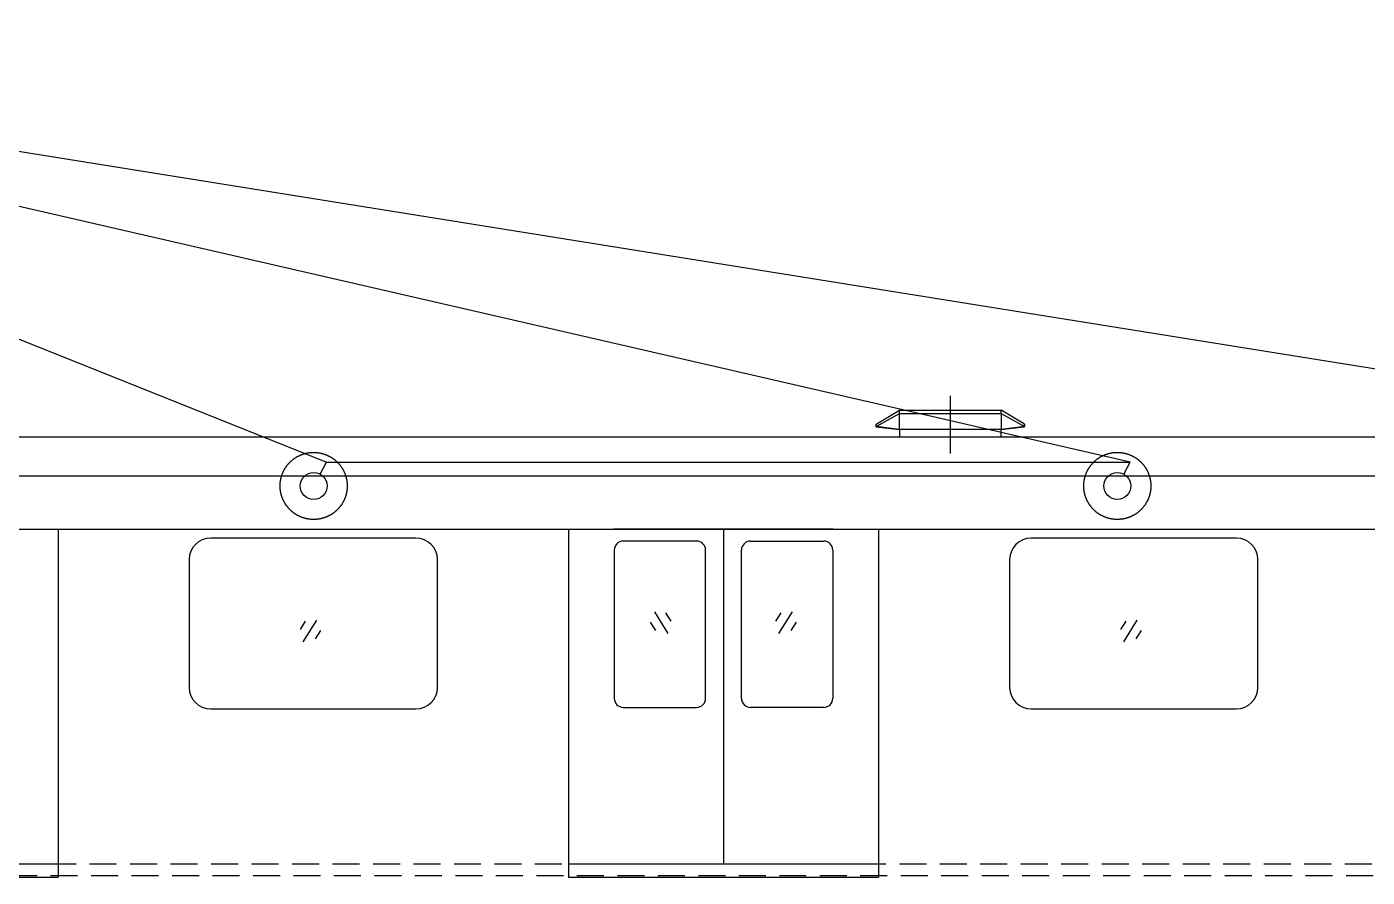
# Model space of a CAD drawing. Extents: x 39751 to 116307, y -36149 to -14965.
# Drawn here: x 75124 to 82573, y -20241 to -15514 of the extents above; entities that cross this region are included whole.
import ezdxf

# ---------------------------------------------------------------- set-up
doc = ezdxf.new("R2010")
doc.units = 0
doc.header["$LTSCALE"] = 1500
for name, pattern in [('CENTER', [1.32, 1.2, -0.05, 0.02, -0.05]), ('HIDDEN1', [0.15, 0.1, -0.05]), ('PHAN', [0.76, 0.57, -0.05, 0.02, -0.05, 0.02, -0.05]), ('PHANTOM', [0.95, 0.76, -0.05, 0.02, -0.05, 0.02, -0.05])]:
    doc.linetypes.add(name, pattern=pattern)
for name, color, linetype in [('1', 1, 'CENTER'), ('3', 3, 'Continuous'), ('confine0', 7, 'Continuous'), ('confine5', 4, 'CENTER'), ('confine9', 1, 'PHAN'), ('confinea', 3, 'Continuous')]:
    doc.layers.add(name, color=color, linetype=linetype)

# ---------------------------------------------------------------- blocks, each defined once
blk = doc.blocks.new('_DotBlank')
at = {"color": 0, "linetype": 'ByBlock', "lineweight": -2}
blk.add_line((-0.5, 0), (-1, 0), dxfattribs=at)
blk.add_circle((0, 0), 0.5, dxfattribs=at)

msp = doc.modelspace()

# ---------------------------------------------------------------- linework, layer by layer
at = {"color": 7, "ltscale": 0.1889}
for p, q in [((79843.7, -17722), (79973.7, -17645)), ((80667.7, -17722), (80537.7, -17645))]:
    msp.add_line(p, q, dxfattribs=at)
at = {"color": 7}
for p, q in [((79973.7, -17645), (80537.7, -17645)), ((79973.7, -17664.4), (80537.7, -17664.4)), ((80537.7, -17751.9), (79973.7, -17751.9)), ((80537.4, -17752.8), (79974, -17752.8))]:
    msp.add_line(p, q, dxfattribs=at)
at = {"color": 7, "ltscale": 0.024355}
for p, q in [((79973.7, -17664.4), (79973.7, -17645)), ((80537.7, -17664.4), (80537.7, -17645))]:
    msp.add_line(p, q, dxfattribs=at)
at = {"color": 7, "ltscale": 0.185448}
for p, q in [((79843.7, -17735.9), (79973.7, -17664.4)), ((80537.7, -17664.4), (80667.7, -17735.9))]:
    msp.add_line(p, q, dxfattribs=at)
at = {"color": 7, "ltscale": 0.017397}
for p, q in [((79843.7, -17735.9), (79843.7, -17722)), ((80667.7, -17722), (80667.7, -17735.9)), ((80667.7, -17735.9), (80667.7, -17722))]:
    msp.add_line(p, q, dxfattribs=at)
at = {"color": 7, "ltscale": 0.109364}
for p, q in [((79973.7, -17751.9), (79973.7, -17664.4)), ((80537.7, -17664.4), (80537.7, -17751.9))]:
    msp.add_line(p, q, dxfattribs=at)
at = {"color": 7, "ltscale": 0.001439}
for p, q in [((79844.3, -17736.9), (79843.7, -17735.9)), ((80667, -17736.9), (80667.7, -17735.9)), ((80667.7, -17735.9), (80667, -17736.9))]:
    msp.add_line(p, q, dxfattribs=at)
at = {"color": 7, "ltscale": 0.163727}
for p, q in [((79973.7, -17751.9), (79843.7, -17735.9)), ((80667.7, -17735.9), (80537.7, -17751.9))]:
    msp.add_line(p, q, dxfattribs=at)
at = {"color": 7, "ltscale": 0.163295}
for p, q in [((79974, -17752.8), (79844.3, -17736.9)), ((79844.3, -17736.9), (79974, -17752.8)), ((80667, -17736.9), (80537.4, -17752.8))]:
    msp.add_line(p, q, dxfattribs=at)
at = {"color": 7, "ltscale": 0.001106}
msp.add_line((79973.7, -17751.9), (79974, -17752.8), dxfattribs=at)
at = {"color": 7, "linetype": 'PHANTOM', "ltscale": 0.054045}
for p, q in [((79974, -17752.8), (79974, -17796)), ((80537.4, -17752.8), (80537.4, -17796))]:
    msp.add_line(p, q, dxfattribs=at)
at = {"color": 7, "ltscale": 0.247119}
msp.add_line((80171.7, -17752.8), (79974, -17752.8), dxfattribs=at)
at = {"color": 7, "ltscale": 0.020001}
for p, q in [((80195.7, -17752.8), (80179.7, -17752.8)), ((80251.7, -17752.8), (80235.7, -17752.8))]:
    msp.add_line(p, q, dxfattribs=at)
at = {"color": 7, "ltscale": 0.347113}
msp.add_line((80537.4, -17752.8), (80259.7, -17752.8), dxfattribs=at)
at = {"color": 7, "ltscale": 0.16329}
msp.add_line((80537.4, -17752.8), (80667, -17736.9), dxfattribs=at)
at = {"color": 7, "ltscale": 0.001104}
msp.add_line((80537.4, -17752.8), (80537.7, -17751.9), dxfattribs=at)
at = {"color": 7, "ltscale": 4.57764e-06}
msp.add_line((80667, -17736.9), (80667, -17736.9), dxfattribs=at)
for p, q in [((68055.7, -18011), (89935.7, -18011)), ((68055.7, -18306), (89935.7, -18306)), ((73573.7, -20166), (75297.7, -20166)), ((78133.7, -20166), (79857.7, -20166)), ((73573.7, -20241), (75297.7, -20241)), ((78133.7, -20241), (79857.7, -20241))]:
    msp.add_line(p, q)
at = {"layer": '1'}
for centre in [(76717.7, -18066.2), (81183.9, -18066.2)]:
    msp.add_circle(centre, 186.4, dxfattribs=at)
at = {"layer": '3'}
for p, q in [((85855.8, -17934.7), (70745, -15514.2)), ((70745, -15514.2), (76789.9, -17934.7)), ((81256, -17934.7), (70745, -15514.2)), ((76789.9, -17934.7), (81256, -17934.7))]:
    msp.add_line(p, q, dxfattribs=at)
at = {"layer": 'confine0'}
for p, q in [((90015.7, -17796), (67975.7, -17796)), ((75297.7, -18306), (75297.7, -20241)), ((78133.7, -18306), (78133.7, -20241)), ((79605.7, -18306), (78385.7, -18306)), ((78995.7, -18306), (78995.7, -20166)), ((78995.7, -18306), (78995.7, -20166)), ((78995.7, -18306), (78995.7, -20166)), ((78995.7, -18306), (78995.7, -20166)), ((79857.7, -18306), (79857.7, -20241)), ((77285.7, -18356), (76145.7, -18356)), ((81845.7, -18356), (80705.7, -18356)), ((76025.7, -18476), (76025.7, -19186)), ((77405.7, -19186), (77405.7, -18476)), ((80585.7, -18476), (80585.7, -19186)), ((81965.7, -19186), (81965.7, -18476)), ((76145.7, -19306), (77285.7, -19306)), ((80705.7, -19306), (81845.7, -19306))]:
    msp.add_line(p, q, dxfattribs=at)
at = {"layer": 'confine0', "color": 0}
for p, q in [((78846.1, -18373), (78438.7, -18373)), ((79145.3, -18373), (79552.6, -18373)), ((78388.7, -18423), (78388.7, -19247)), ((78896.1, -19247), (78896.1, -18423)), ((79095.3, -19247), (79095.3, -18423)), ((79602.6, -18423), (79602.6, -19247)), ((78688.2, -18886.3), (78612.9, -18765.6)), ((78704.2, -18817.5), (78675.2, -18771)), ((79287.1, -18817.5), (79316.1, -18771)), ((79303.1, -18886.3), (79378.4, -18765.6)), ((76643.8, -18863.6), (76672.8, -18817.1)), ((76659.8, -18932.4), (76735.1, -18811.7)), ((78619.4, -18870.4), (78590.4, -18823.9)), ((79372, -18870.4), (79401, -18823.9)), ((81203.8, -18863.6), (81232.8, -18817.1)), ((81219.8, -18932.4), (81295.1, -18811.7)), ((76728.7, -18916.6), (76757.7, -18870.1)), ((81288.7, -18916.6), (81317.7, -18870.1)), ((78438.7, -19297), (78846.1, -19297)), ((79552.6, -19297), (79145.3, -19297))]:
    msp.add_line(p, q, dxfattribs=at)
at = {"layer": 'confine0'}
for centre, start, end in [((76145.7, -18476), 90, 180), ((77285.7, -18476), 0, 90), ((80705.7, -18476), 90, 180), ((81845.7, -18476), 0, 90), ((76145.7, -19186), 180, 270), ((77285.7, -19186), 270, 0), ((80705.7, -19186), 180, 270), ((81845.7, -19186), 270, 0)]:
    msp.add_arc(centre, 120, start, end, dxfattribs=at)
at = {"layer": 'confine0', "color": 0}
for centre, start, end in [((78438.7, -18423), 90, 180), ((78846.1, -18423), 0, 90), ((79145.3, -18423), 90, 180), ((79552.6, -18423), 0, 90), ((78438.7, -19247), 180, 270), ((78846.1, -19247), 270, 0), ((79145.3, -19247), 180, 270), ((79552.6, -19247), 270, 0)]:
    msp.add_arc(centre, 50, start, end, dxfattribs=at)
at = {"layer": 'confine5'}
msp.add_line((80255.7, -17565.9), (80255.7, -17886.4), dxfattribs=at)
at = {"layer": 'confine9', "color": 2, "linetype": 'HIDDEN1'}
for p, q in [((67597.7, -20166), (89935.7, -20166)), ((68055.7, -20231), (89935.7, -20231))]:
    msp.add_line(p, q, dxfattribs=at)

# ---------------------------------------------------------------- block references
at = {"layer": 'confinea', "xscale": 150, "yscale": 150, "zscale": 150, "rotation": 241.2453244796767}
for p in [(76717.7, -18066.2), (81183.9, -18066.2)]:
    msp.add_blockref('_DotBlank', p, dxfattribs=at)

doc.saveas('drawing.dxf')
